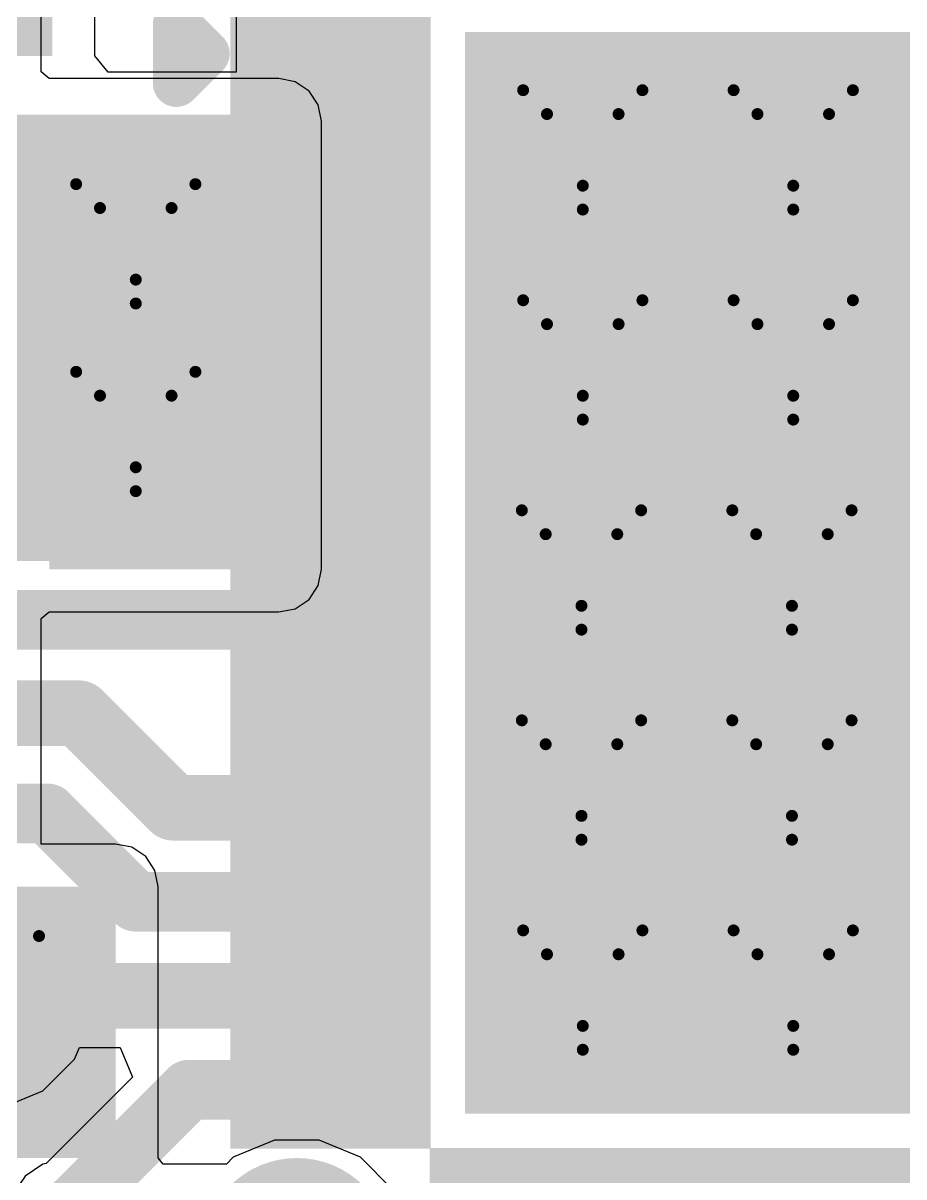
# Model space of a CAD drawing. Header units: millimetres. Extents: x -6 to 194, y -120 to 229.
# Drawn here: x 23.269 to 27.02, y 18.635 to 23.545 of the extents above; entities that cross this region are included whole.
import ezdxf

# ---------------------------------------------------------------- set-up
doc = ezdxf.new("R2010")
doc.units = ezdxf.units.MM
for name, color, linetype in [('BottomLayer', 5, 'Continuous'), ('BottomSolder', 6, 'Continuous'), ('DrillDrawing', 1, 'Continuous'), ('TopLayer', 1, 'Continuous'), ('TopOverlay', 2, 'Continuous'), ('TopPaste', 8, 'Continuous'), ('TopSolder', 216, 'Continuous'), ('ViaHoleLayer', 16, 'Continuous')]:
    doc.layers.add(name, color=color, linetype=linetype)

# ---------------------------------------------------------------- blocks, each defined once
blk = doc.blocks.new('48_QFN__6_6___12')
at = {"layer": 'TopLayer'}
for points in [[(-3.20000122, 2.35000292), (-2.54999998, 2.35000292), (-2.54999998, 2.05000352), (-3.20000122, 2.05000352)], [(2.19999687, -2.19999941), (-2.20000195, -2.19999941), (-2.200001949999999, 2.19999941), (2.19999687, 2.19999941)], [(-3.20000122, 1.95000372), (-2.54999998, 1.95000372), (-2.54999998, 1.65000432), (-3.20000122, 1.65000432)], [(-3.20000122, 1.55000198), (-2.54999998, 1.55000198), (-2.54999998, 1.25000258), (-3.20000122, 1.25000258)], [(-3.20000122, 1.15000278), (-2.54999998, 1.15000278), (-2.54999998, 0.85000338), (-3.20000122, 0.85000338)], [(-3.20000122, 0.75000358), (-2.54999998, 0.75000358), (-2.54999998, 0.4500041799999999), (-3.20000122, 0.4500041799999999)], [(-3.20000122, 0.35000184), (-2.54999998, 0.35000184), (-2.54999998, 0.05000244), (-3.20000122, 0.05000244)], [(-3.20000122, -0.04999736), (-2.54999998, -0.04999736), (-2.54999998, -0.34999676), (-3.20000122, -0.34999676)], [(-3.20000122, -0.44999656), (-2.54999998, -0.44999656), (-2.54999998, -0.7499959599999999), (-3.20000122, -0.7499959599999999)], [(-3.20000122, -0.8499957599999999), (-2.54999998, -0.8499957599999999), (-2.54999998, -1.14999516), (-3.20000122, -1.14999516)], [(-3.20000122, -1.2499975), (-2.54999998, -1.2499975), (-2.54999998, -1.5499969), (-3.20000122, -1.5499969)], [(-3.20000122, -1.6499967), (-2.54999998, -1.6499967), (-2.54999998, -1.9499961), (-3.20000122, -1.9499961)], [(-3.20000122, -2.04999844), (-2.54999998, -2.04999844), (-2.54999998, -2.34999784), (-3.20000122, -2.34999784)], [(-2.05000352, -2.5499949), (-2.05000352, -3.19999614), (-2.35000292, -3.19999614), (-2.35000292, -2.5499949)], [(-1.65000432, -2.5499949), (-1.65000432, -3.19999614), (-1.95000372, -3.19999614), (-1.95000372, -2.5499949)], [(-1.25000258, -2.5499949), (-1.25000258, -3.19999614), (-1.55000198, -3.19999614), (-1.55000198, -2.5499949)], [(-0.85000338, -2.5499949), (-0.85000338, -3.19999614), (-1.15000278, -3.19999614), (-1.15000278, -2.5499949)], [(-0.4500041799999999, -2.5499949), (-0.45000418, -3.19999614), (-0.75000358, -3.19999614), (-0.75000358, -2.5499949)]]:
    blk.add_hatch(color=1, dxfattribs=at).paths.add_polyline_path(points)
at = {"layer": 'TopPaste'}
for points in [[(-3.20000122, 2.35000292), (-2.54999998, 2.35000292), (-2.54999998, 2.05000352), (-3.20000122, 2.05000352)], [(2.19999687, -2.19999941), (-2.20000195, -2.19999941), (-2.200001949999999, 2.19999941), (2.19999687, 2.19999941)], [(-3.20000122, 1.95000372), (-2.54999998, 1.95000372), (-2.54999998, 1.65000432), (-3.20000122, 1.65000432)], [(-3.20000122, 1.55000198), (-2.54999998, 1.55000198), (-2.54999998, 1.25000258), (-3.20000122, 1.25000258)], [(-3.20000122, 1.15000278), (-2.54999998, 1.15000278), (-2.54999998, 0.85000338), (-3.20000122, 0.85000338)], [(-3.20000122, 0.75000358), (-2.54999998, 0.75000358), (-2.54999998, 0.4500041799999999), (-3.20000122, 0.4500041799999999)], [(-3.20000122, 0.35000184), (-2.54999998, 0.35000184), (-2.54999998, 0.05000244), (-3.20000122, 0.05000244)], [(-3.20000122, -0.04999736), (-2.54999998, -0.04999736), (-2.54999998, -0.34999676), (-3.20000122, -0.34999676)], [(-3.20000122, -0.44999656), (-2.54999998, -0.44999656), (-2.54999998, -0.7499959599999999), (-3.20000122, -0.7499959599999999)], [(-3.20000122, -0.8499957599999999), (-2.54999998, -0.8499957599999999), (-2.54999998, -1.14999516), (-3.20000122, -1.14999516)], [(-3.20000122, -1.2499975), (-2.54999998, -1.2499975), (-2.54999998, -1.5499969), (-3.20000122, -1.5499969)], [(-3.20000122, -1.6499967), (-2.54999998, -1.6499967), (-2.54999998, -1.9499961), (-3.20000122, -1.9499961)], [(-3.20000122, -2.04999844), (-2.54999998, -2.04999844), (-2.54999998, -2.34999784), (-3.20000122, -2.34999784)], [(-2.05000352, -2.5499949), (-2.05000352, -3.19999614), (-2.35000292, -3.19999614), (-2.35000292, -2.5499949)], [(-1.65000432, -2.5499949), (-1.65000432, -3.19999614), (-1.95000372, -3.19999614), (-1.95000372, -2.5499949)], [(-1.25000258, -2.5499949), (-1.25000258, -3.19999614), (-1.55000198, -3.19999614), (-1.55000198, -2.5499949)], [(-0.85000338, -2.5499949), (-0.85000338, -3.19999614), (-1.15000278, -3.19999614), (-1.15000278, -2.5499949)], [(-0.4500041799999999, -2.5499949), (-0.45000418, -3.19999614), (-0.75000358, -3.19999614), (-0.75000358, -2.5499949)]]:
    blk.add_hatch(color=8, dxfattribs=at).paths.add_polyline_path(points)
at = {"layer": 'TopSolder'}
for points in [[(-3.30160122, 2.45160292), (-2.44839998, 2.45160292), (-2.44839998, 1.94840352), (-3.30160122, 1.94840352)], [(2.30159687, -2.30159941), (-2.30160195, -2.30159941), (-2.30160195, 2.30159941), (2.30159687, 2.30159941)], [(-3.30160122, 2.05160372), (-2.44839998, 2.05160372), (-2.44839998, 1.54840432), (-3.30160122, 1.54840432)], [(-3.30160122, 1.65160198), (-2.44839998, 1.65160198), (-2.44839998, 1.14840258), (-3.30160122, 1.14840258)], [(-3.30160122, 1.25160278), (-2.44839998, 1.25160278), (-2.44839998, 0.74840338), (-3.30160122, 0.74840338)], [(-3.30160122, 0.8516035799999999), (-2.44839998, 0.8516035799999999), (-2.44839998, 0.34840418), (-3.30160122, 0.34840418)], [(-3.30160122, 0.45160184), (-2.44839998, 0.45160184), (-2.44839998, -0.05159756), (-3.30160122, -0.05159756)], [(-3.30160122, 0.05160264), (-2.44839998, 0.05160264), (-2.44839998, -0.45159676), (-3.30160122, -0.45159676)], [(-3.30160122, -0.34839656), (-2.44839998, -0.34839656), (-2.44839998, -0.8515959599999999), (-3.30160122, -0.8515959599999999)], [(-3.30160122, -0.74839576), (-2.44839998, -0.74839576), (-2.44839998, -1.25159516), (-3.30160122, -1.25159516)], [(-3.30160122, -1.1483975), (-2.44839998, -1.1483975), (-2.44839998, -1.6515969), (-3.30160122, -1.6515969)], [(-3.30160122, -1.5483967), (-2.44839998, -1.5483967), (-2.44839998, -2.0515961), (-3.30160122, -2.0515961)], [(-3.30160122, -1.94839844), (-2.44839998, -1.94839844), (-2.44839998, -2.45159784), (-3.30160122, -2.45159784)], [(-1.94840352, -2.4483949), (-1.94840352, -3.30159614), (-2.45160292, -3.30159614), (-2.45160292, -2.4483949)], [(-1.54840432, -2.4483949), (-1.54840432, -3.30159614), (-2.05160372, -3.30159614), (-2.05160372, -2.4483949)], [(-1.14840258, -2.4483949), (-1.14840258, -3.30159614), (-1.65160198, -3.30159614), (-1.65160198, -2.4483949)], [(-0.74840338, -2.4483949), (-0.74840338, -3.30159614), (-1.25160278, -3.30159614), (-1.25160278, -2.4483949)], [(-0.3484041799999999, -2.4483949), (-0.3484041800000001, -3.30159614), (-0.8516035799999999, -3.30159614), (-0.8516035799999999, -2.4483949)], [(0.05159756000000008, -2.4483949), (0.05159755999999992, -3.30159614), (-0.45160184, -3.30159614), (-0.4516018399999999, -2.4483949)]]:
    blk.add_hatch(color=216, dxfattribs=at).paths.add_polyline_path(points)
at = {"layer": 'TopOverlay'}
for points, const_width in [([(-3.5306, 2.0828), (-3.5306, 2.3368)], 0.1999996), ([(-3.5306, 2.3368), (-3.4036, 2.2098)], 0.1999996), ([(-3.5306, 2.0828), (-3.4036, 2.2098)], 0.1999996), ([(-3.04800254, -3.04799492), (-3.04800254, -2.61619492)], 0.127)]:
    blk.add_lwpolyline(points, dxfattribs=dict(at, const_width=const_width))
for points, const_width in [([(-3.5805999, 2.3368, 1), (-3.4806001, 2.3368, 1)], 0.0999998), ([(-3.5805999, 2.3368, 1), (-3.4806001, 2.3368, 1)], 0.0999998), ([(-3.4535999, 2.2098, 1), (-3.3536001, 2.2098, 1)], 0.0999998), ([(-3.4535999, 2.2098, 1), (-3.3536001, 2.2098, 1)], 0.0999998), ([(-3.5805999, 2.0828, 1), (-3.4806001, 2.0828, 1)], 0.0999998), ([(-3.5805999, 2.0828, 1), (-3.4806001, 2.0828, 1)], 0.0999998), ([(-3.07975254, -2.61619492, 1), (-3.01625254, -2.61619492, 1)], 0.0635)]:
    blk.add_lwpolyline(points, format="xyb", close=True, dxfattribs=dict(at, const_width=const_width))

msp = doc.modelspace()

# ---------------------------------------------------------------- hatches: boundary and pattern name
at = {"layer": 'BottomLayer'}
for points in [[(25.1968, 18.9738), (29.6164, 18.9738), (29.6164, 23.3426), (25.1968, 23.3426)], [(23.38074826, 21.2205697), (24.35859746, 21.2205697), (24.35859746, 23.1278049), (23.38074826, 23.1278049)], [(21.56460508, 18.71556328), (23.66302608, 18.71556328), (23.66302608, 19.87009488), (21.56460508, 19.87009488)]]:
    msp.add_hatch(color=5, dxfattribs=at).paths.add_polyline_path(points)
h = msp.add_hatch(color=5, dxfattribs=at)
edge = h.paths.add_edge_path()
edge.add_arc((25.65259792, 23.00579346), 0.2999994, 0, 360)
h = msp.add_hatch(color=5, dxfattribs=at)
edge = h.paths.add_edge_path()
edge.add_arc((26.5488293, 23.00580108), 0.2999994, 0, 360)
h = msp.add_hatch(color=5, dxfattribs=at)
edge = h.paths.add_edge_path()
edge.add_arc((23.749, 22.606), 0.2999994, 0, 360)
h = msp.add_hatch(color=5, dxfattribs=at)
edge = h.paths.add_edge_path()
edge.add_arc((25.65259792, 22.11179982), 0.2999994, 0, 360)
h = msp.add_hatch(color=5, dxfattribs=at)
edge = h.paths.add_edge_path()
edge.add_arc((26.5488293, 22.11180744), 0.2999994, 0, 360)
h = msp.add_hatch(color=5, dxfattribs=at)
edge = h.paths.add_edge_path()
edge.add_arc((23.749, 21.80725636), 0.2999994, 0, 360)
h = msp.add_hatch(color=5, dxfattribs=at)
edge = h.paths.add_edge_path()
edge.add_arc((25.64707088, 21.21780618), 0.2999994, 0, 360)
h = msp.add_hatch(color=5, dxfattribs=at)
edge = h.paths.add_edge_path()
edge.add_arc((26.54330226, 21.2178138), 0.2999994, 0, 360)
h = msp.add_hatch(color=5, dxfattribs=at)
edge = h.paths.add_edge_path()
edge.add_arc((25.64707088, 20.32381254), 0.2999994, 0, 360)
h = msp.add_hatch(color=5, dxfattribs=at)
edge = h.paths.add_edge_path()
edge.add_arc((26.54330226, 20.32382016), 0.2999994, 0, 360)
h = msp.add_hatch(color=5, dxfattribs=at)
edge = h.paths.add_edge_path()
edge.add_arc((23.08295358, 19.40580066), 0.2999994, 0, 360)
h = msp.add_hatch(color=5, dxfattribs=at)
edge = h.paths.add_edge_path()
edge.add_arc((25.65259792, 19.4298189), 0.2999994, 0, 360)
h = msp.add_hatch(color=5, dxfattribs=at)
edge = h.paths.add_edge_path()
edge.add_arc((26.5488293, 19.42982652), 0.2999994, 0, 360)
at = {"layer": 'BottomSolder'}
h = msp.add_hatch(color=6, dxfattribs=at)
edge = h.paths.add_edge_path()
edge.add_arc((25.65259792, 23.00579346), 0.4015993999999999, 0, 360)
h = msp.add_hatch(color=6, dxfattribs=at)
edge = h.paths.add_edge_path()
edge.add_arc((26.5488293, 23.00580108), 0.4015993999999999, 0, 360)
h = msp.add_hatch(color=6, dxfattribs=at)
edge = h.paths.add_edge_path()
edge.add_arc((23.749, 22.606), 0.4015993999999999, 0, 360)
h = msp.add_hatch(color=6, dxfattribs=at)
edge = h.paths.add_edge_path()
edge.add_arc((25.65259792, 22.11179982), 0.4015993999999999, 0, 360)
h = msp.add_hatch(color=6, dxfattribs=at)
edge = h.paths.add_edge_path()
edge.add_arc((26.5488293, 22.11180744), 0.4015993999999999, 0, 360)
h = msp.add_hatch(color=6, dxfattribs=at)
edge = h.paths.add_edge_path()
edge.add_arc((23.749, 21.80725636), 0.4015993999999999, 0, 360)
h = msp.add_hatch(color=6, dxfattribs=at)
edge = h.paths.add_edge_path()
edge.add_arc((25.64707088, 21.21780618), 0.4015993999999999, 0, 360)
h = msp.add_hatch(color=6, dxfattribs=at)
edge = h.paths.add_edge_path()
edge.add_arc((26.54330226, 21.2178138), 0.4015993999999999, 0, 360)
h = msp.add_hatch(color=6, dxfattribs=at)
edge = h.paths.add_edge_path()
edge.add_arc((25.64707088, 20.32381254), 0.4015993999999999, 0, 360)
h = msp.add_hatch(color=6, dxfattribs=at)
edge = h.paths.add_edge_path()
edge.add_arc((26.54330226, 20.32382016), 0.4015993999999999, 0, 360)
h = msp.add_hatch(color=6, dxfattribs=at)
edge = h.paths.add_edge_path()
edge.add_arc((23.08295358, 19.40580066), 0.4015993999999999, 0, 360)
h = msp.add_hatch(color=6, dxfattribs=at)
edge = h.paths.add_edge_path()
edge.add_arc((25.65259792, 19.4298189), 0.4015993999999999, 0, 360)
h = msp.add_hatch(color=6, dxfattribs=at)
edge = h.paths.add_edge_path()
edge.add_arc((26.5488293, 19.42982652), 0.4015993999999999, 0, 360)
h = msp.add_hatch(color=6, dxfattribs=at)
edge = h.paths.add_edge_path()
edge.add_arc((24.4348, 18.3134), 0.4015993999999999, 0, 360)
at = {"layer": 'TopLayer'}
for points in [[(22.04772578, 23.40580028), (23.39339746, 23.40580028), (23.39339746, 36.88958839999999), (22.04772578, 36.88958839999999)], [(11.36139968, 21.2557995), (24.90259688, 21.2557995), (24.90259688, 23.15580078), (11.36139968, 23.15580078)]]:
    msp.add_hatch(color=1, dxfattribs=at).paths.add_polyline_path(points)
h = msp.add_hatch(color=1, dxfattribs=at)
edge = h.paths.add_edge_path()
edge.add_arc((25.65259792, 23.00579346), 0.2999994, 0, 360)
h = msp.add_hatch(color=1, dxfattribs=at)
edge = h.paths.add_edge_path()
edge.add_arc((26.5488293, 23.00580108), 0.2999994, 0, 360)
h = msp.add_hatch(color=1, dxfattribs=at)
edge = h.paths.add_edge_path()
edge.add_arc((23.749, 22.606), 0.2999994, 0, 360)
h = msp.add_hatch(color=1, dxfattribs=at)
edge = h.paths.add_edge_path()
edge.add_arc((25.65259792, 22.11179982), 0.2999994, 0, 360)
h = msp.add_hatch(color=1, dxfattribs=at)
edge = h.paths.add_edge_path()
edge.add_arc((26.5488293, 22.11180744), 0.2999994, 0, 360)
h = msp.add_hatch(color=1, dxfattribs=at)
edge = h.paths.add_edge_path()
edge.add_arc((23.749, 21.80725636), 0.2999994, 0, 360)
h = msp.add_hatch(color=1, dxfattribs=at)
edge = h.paths.add_edge_path()
edge.add_arc((25.64707088, 21.21780618), 0.2999994, 0, 360)
h = msp.add_hatch(color=1, dxfattribs=at)
edge = h.paths.add_edge_path()
edge.add_arc((26.54330226, 21.2178138), 0.2999994, 0, 360)
h = msp.add_hatch(color=1, dxfattribs=at)
edge = h.paths.add_edge_path()
edge.add_arc((25.64707088, 20.32381254), 0.2999994, 0, 360)
h = msp.add_hatch(color=1, dxfattribs=at)
edge = h.paths.add_edge_path()
edge.add_arc((26.54330226, 20.32382016), 0.2999994, 0, 360)
h = msp.add_hatch(color=1, dxfattribs=at)
edge = h.paths.add_edge_path()
edge.add_arc((23.08295358, 19.40580066), 0.2999994, 0, 360)
h = msp.add_hatch(color=1, dxfattribs=at)
edge = h.paths.add_edge_path()
edge.add_arc((25.65259792, 19.4298189), 0.2999994, 0, 360)
h = msp.add_hatch(color=1, dxfattribs=at)
edge = h.paths.add_edge_path()
edge.add_arc((26.5488293, 19.42982652), 0.2999994, 0, 360)
at = {"layer": 'TopSolder'}
h = msp.add_hatch(color=216, dxfattribs=at)
edge = h.paths.add_edge_path()
edge.add_arc((25.65259792, 23.00579346), 0.4015993999999999, 0, 360)
h = msp.add_hatch(color=216, dxfattribs=at)
edge = h.paths.add_edge_path()
edge.add_arc((26.5488293, 23.00580108), 0.4015993999999999, 0, 360)
h = msp.add_hatch(color=216, dxfattribs=at)
edge = h.paths.add_edge_path()
edge.add_arc((23.749, 22.606), 0.4015993999999999, 0, 360)
h = msp.add_hatch(color=216, dxfattribs=at)
edge = h.paths.add_edge_path()
edge.add_arc((25.65259792, 22.11179982), 0.4015993999999999, 0, 360)
h = msp.add_hatch(color=216, dxfattribs=at)
edge = h.paths.add_edge_path()
edge.add_arc((26.5488293, 22.11180744), 0.4015993999999999, 0, 360)
h = msp.add_hatch(color=216, dxfattribs=at)
edge = h.paths.add_edge_path()
edge.add_arc((23.749, 21.80725636), 0.4015993999999999, 0, 360)
h = msp.add_hatch(color=216, dxfattribs=at)
edge = h.paths.add_edge_path()
edge.add_arc((25.64707088, 21.21780618), 0.4015993999999999, 0, 360)
h = msp.add_hatch(color=216, dxfattribs=at)
edge = h.paths.add_edge_path()
edge.add_arc((26.54330226, 21.2178138), 0.4015993999999999, 0, 360)
h = msp.add_hatch(color=216, dxfattribs=at)
edge = h.paths.add_edge_path()
edge.add_arc((25.64707088, 20.32381254), 0.4015993999999999, 0, 360)
h = msp.add_hatch(color=216, dxfattribs=at)
edge = h.paths.add_edge_path()
edge.add_arc((26.54330226, 20.32382016), 0.4015993999999999, 0, 360)
h = msp.add_hatch(color=216, dxfattribs=at)
edge = h.paths.add_edge_path()
edge.add_arc((23.08295358, 19.40580066), 0.4015993999999999, 0, 360)
h = msp.add_hatch(color=216, dxfattribs=at)
edge = h.paths.add_edge_path()
edge.add_arc((25.65259792, 19.4298189), 0.4015993999999999, 0, 360)
h = msp.add_hatch(color=216, dxfattribs=at)
edge = h.paths.add_edge_path()
edge.add_arc((26.5488293, 19.42982652), 0.4015993999999999, 0, 360)
h = msp.add_hatch(color=216, dxfattribs=at)
edge = h.paths.add_edge_path()
edge.add_arc((24.4348, 18.3134), 0.4015993999999999, 0, 360)
at = {"layer": 'ViaHoleLayer'}
h = msp.add_hatch(color=16, dxfattribs=at)
edge = h.paths.add_edge_path()
edge.add_arc((25.65259792, 23.00579346), 0.1499997, 0, 360)
h = msp.add_hatch(color=16, dxfattribs=at)
edge = h.paths.add_edge_path()
edge.add_arc((26.5488293, 23.00580108), 0.1499997, 0, 360)
h = msp.add_hatch(color=16, dxfattribs=at)
edge = h.paths.add_edge_path()
edge.add_arc((23.749, 22.606), 0.1499997, 0, 360)
h = msp.add_hatch(color=16, dxfattribs=at)
edge = h.paths.add_edge_path()
edge.add_arc((25.65259792, 22.11179982), 0.1499997, 0, 360)
h = msp.add_hatch(color=16, dxfattribs=at)
edge = h.paths.add_edge_path()
edge.add_arc((26.5488293, 22.11180744), 0.1499997, 0, 360)
h = msp.add_hatch(color=16, dxfattribs=at)
edge = h.paths.add_edge_path()
edge.add_arc((23.749, 21.80725636), 0.1499997, 0, 360)
h = msp.add_hatch(color=16, dxfattribs=at)
edge = h.paths.add_edge_path()
edge.add_arc((25.64707088, 21.21780618), 0.1499997, 0, 360)
h = msp.add_hatch(color=16, dxfattribs=at)
edge = h.paths.add_edge_path()
edge.add_arc((26.54330226, 21.2178138), 0.1499997, 0, 360)
h = msp.add_hatch(color=16, dxfattribs=at)
edge = h.paths.add_edge_path()
edge.add_arc((25.64707088, 20.32381254), 0.1499997, 0, 360)
h = msp.add_hatch(color=16, dxfattribs=at)
edge = h.paths.add_edge_path()
edge.add_arc((26.54330226, 20.32382016), 0.1499997, 0, 360)
h = msp.add_hatch(color=16, dxfattribs=at)
edge = h.paths.add_edge_path()
edge.add_arc((25.65259792, 19.4298189), 0.1499997, 0, 360)
h = msp.add_hatch(color=16, dxfattribs=at)
edge = h.paths.add_edge_path()
edge.add_arc((26.5488293, 19.42982652), 0.1499997, 0, 360)

# ---------------------------------------------------------------- linework, layer by layer
at = {"layer": 'BottomLayer'}
for p, q in [((23.34608742, 23.3375327), (23.34608742, 25.13649786)), ((23.3807508, 23.30908724), (23.34608742, 23.3375327)), ((24.3586, 23.30908724), (23.3807508, 23.30908724)), ((24.42797248, 23.29528742), (24.3586, 23.30908724)), ((24.48678618, 23.25599108), (24.42797248, 23.29528742)), ((24.52608252, 23.19717738), (24.48678618, 23.25599108)), ((24.53988234, 23.1278049), (24.52608252, 23.19717738)), ((24.53988234, 21.2205697), (24.53988234, 23.1278049)), ((24.52608252, 21.15119722), (24.53988234, 21.2205697)), ((24.48678618, 21.09238352), (24.52608252, 21.15119722)), ((24.42797248, 21.05308718), (24.48678618, 21.09238352)), ((23.34608742, 21.0108419), (23.3807508, 21.03928736)), ((23.3807508, 21.03928736), (24.3586, 21.03928736)), ((24.3586, 21.03928736), (24.42797248, 21.05308718)), ((23.34608742, 20.05137722), (23.34608742, 21.0108419)), ((23.66302862, 20.05137722), (23.34608742, 20.05137722)), ((23.7324011, 20.0375774), (23.66302862, 20.05137722)), ((23.7912148, 19.99828106), (23.7324011, 20.0375774)), ((23.83051114, 19.93946736), (23.7912148, 19.99828106)), ((23.84431096, 19.87009488), (23.83051114, 19.93946736)), ((23.84431096, 18.71556582), (23.84431096, 19.87009488)), ((24.33976082, 18.7911994), (24.16414776, 18.71845888)), ((24.52983918, 18.7911994), (24.33976082, 18.7911994)), ((24.70545224, 18.71845888), (24.52983918, 18.7911994)), ((23.86577142, 18.68941398), (23.84431096, 18.71556582)), ((24.16414776, 18.71845888), (24.13510286, 18.68941398)), ((24.83985888, 18.58405224), (24.70545224, 18.71845888)), ((24.13510286, 18.68941398), (23.86577142, 18.68941398))]:
    msp.add_line(p, q, dxfattribs=at)
at = {"layer": 'BottomLayer', "const_width": 0.508}
for points in [[(25.65259792, 22.11179982), (25.65259792, 23.00579346)], [(26.5488293, 22.11180744), (26.5488293, 23.00580108)], [(25.6498344, 22.1090363), (25.65259792, 22.11179982)], [(25.65259792, 22.11179982), (25.652603, 22.1118049)], [(26.54606578, 22.10904392), (26.5488293, 22.11180744)], [(26.54606578, 21.22057732), (26.54606578, 22.10904392)], [(25.64707088, 21.21780618), (25.6498344, 21.2205697)], [(25.64707088, 20.32381254), (25.64707088, 21.21780618)], [(26.54330226, 21.2178138), (26.54606578, 21.22057732)], [(26.54330226, 20.32382016), (26.54330226, 21.2178138)], [(25.64707088, 20.32381254), (25.6498344, 20.32104902)], [(26.54330226, 20.32382016), (26.54606578, 20.32105664)], [(25.6498344, 19.43258242), (25.6498344, 20.32104902)], [(26.54606578, 19.43259004), (26.54606578, 20.32105664)], [(25.6498344, 19.43258242), (25.65259792, 19.4298189)], [(26.54606578, 19.43259004), (26.5488293, 19.42982652)]]:
    msp.add_lwpolyline(points, dxfattribs=at)
at = {"layer": 'BottomLayer', "const_width": 0.254}
for points in [[(25.52559792, 23.00579346, 1), (25.77959792, 23.00579346, 1)], [(26.4218293, 23.00580108, 1), (26.6758293, 23.00580108, 1)], [(25.5228344, 22.1090363, 1), (25.7768344, 22.1090363, 1)], [(25.52559792, 22.11179982, 1), (25.77959792, 22.11179982, 1)], [(25.52559792, 22.11179982, 1), (25.77959792, 22.11179982, 1)], [(25.52559792, 22.11179982, 1), (25.77959792, 22.11179982, 1)], [(25.525603, 22.1118049, 1), (25.779603, 22.1118049, 1)], [(26.41906578, 22.10904392, 1), (26.67306577999999, 22.10904392, 1)], [(26.41906578, 22.10904392, 1), (26.67306577999999, 22.10904392, 1)], [(26.4218293, 22.11180744, 1), (26.6758293, 22.11180744, 1)], [(26.4218293, 22.11180744, 1), (26.6758293, 22.11180744, 1)], [(25.52007088, 21.21780618, 1), (25.77407088, 21.21780618, 1)], [(25.52007088, 21.21780618, 1), (25.77407088, 21.21780618, 1)], [(25.5228344, 21.2205697, 1), (25.7768344, 21.2205697, 1)], [(26.41630226, 21.2178138, 1), (26.67030226, 21.2178138, 1)], [(26.41630226, 21.2178138, 1), (26.67030226, 21.2178138, 1)], [(26.41906578, 21.22057732, 1), (26.67306577999999, 21.22057732, 1)], [(26.41906578, 21.22057732, 1), (26.67306577999999, 21.22057732, 1)], [(25.52007088, 20.32381254, 1), (25.77407088, 20.32381254, 1)], [(25.52007088, 20.32381254, 1), (25.77407088, 20.32381254, 1)], [(26.41630226, 20.32382016, 1), (26.67030226, 20.32382016, 1)], [(26.41630226, 20.32382016, 1), (26.67030226, 20.32382016, 1)], [(25.5228344, 20.32104902, 1), (25.7768344, 20.32104902, 1)], [(25.5228344, 20.32104902, 1), (25.7768344, 20.32104902, 1)], [(26.41906578, 20.32105664, 1), (26.67306577999999, 20.32105664, 1)], [(26.41906578, 20.32105664, 1), (26.67306577999999, 20.32105664, 1)], [(25.5228344, 19.43258242, 1), (25.7768344, 19.43258242, 1)], [(25.5228344, 19.43258242, 1), (25.7768344, 19.43258242, 1)], [(25.52559792, 19.4298189, 1), (25.77959792, 19.4298189, 1)], [(26.41906578, 19.43259004, 1), (26.67306577999999, 19.43259004, 1)], [(26.41906578, 19.43259004, 1), (26.67306577999999, 19.43259004, 1)], [(26.4218293, 19.42982652, 1), (26.6758293, 19.42982652, 1)]]:
    msp.add_lwpolyline(points, format="xyb", close=True, dxfattribs=at)
at = {"layer": 'DrillDrawing', "const_width": 0.0508}
for points in [[(25.39859792, 23.25979346), (25.90659792, 23.25979346)], [(25.39859792, 23.25979346), (25.65259792, 22.75179346)], [(25.65259792, 22.75179346), (25.90659792, 23.25979346)], [(26.2948293, 23.25980108), (26.8028293, 23.25980108)], [(26.2948293, 23.25980108), (26.5488293, 22.75180108)], [(26.5488293, 22.75180108), (26.8028293, 23.25980108)], [(25.50019792, 23.15819346), (25.80499792, 23.15819346)], [(25.50019792, 23.15819346), (25.65259792, 22.85339346)], [(25.65259792, 22.85339346), (25.80499792, 23.15819346)], [(26.3964293, 23.15820108), (26.7012293, 23.15820108)], [(26.3964293, 23.15820108), (26.5488293, 22.85340108)], [(26.5488293, 22.85340108), (26.7012293, 23.15820108)], [(23.495, 22.86), (24.003, 22.86)], [(23.495, 22.86), (23.749, 22.352)], [(23.749, 22.352), (24.003, 22.86)], [(23.5966, 22.7584), (23.9014, 22.7584)], [(23.5966, 22.7584), (23.749, 22.4536)], [(23.749, 22.4536), (23.9014, 22.7584)], [(25.39859792, 22.36579982), (25.90659792, 22.36579982)], [(25.39859792, 22.36579982), (25.65259792, 21.85779982)], [(25.65259792, 21.85779982), (25.90659792, 22.36579982)], [(26.2948293, 22.36580744), (26.8028293, 22.36580744)], [(26.2948293, 22.36580744), (26.5488293, 21.85780744)], [(26.5488293, 21.85780744), (26.8028293, 22.36580744)], [(25.50019792, 22.26419982), (25.80499792, 22.26419982)], [(25.50019792, 22.26419982), (25.65259792, 21.95939982)], [(25.65259792, 21.95939982), (25.80499792, 22.26419982)], [(26.3964293, 22.26420744), (26.7012293, 22.26420744)], [(26.3964293, 22.26420744), (26.5488293, 21.95940744)], [(26.5488293, 21.95940744), (26.7012293, 22.26420744)], [(23.495, 22.06125636), (24.003, 22.06125636)], [(23.495, 22.06125636), (23.749, 21.55325636)], [(23.749, 21.55325636), (24.003, 22.06125636)], [(23.5966, 21.95965636), (23.9014, 21.95965636)], [(23.5966, 21.95965636), (23.749, 21.65485636)], [(23.749, 21.65485636), (23.9014, 21.95965636)], [(25.39307088, 21.47180618), (25.90107088, 21.47180618)], [(25.39307088, 21.47180618), (25.64707088, 20.96380618)], [(25.64707088, 20.96380618), (25.90107088, 21.47180618)], [(26.28930226, 21.4718138), (26.79730226, 21.4718138)], [(26.28930226, 21.4718138), (26.54330226, 20.9638138)], [(26.54330226, 20.9638138), (26.79730226, 21.4718138)], [(25.49467088, 21.37020618), (25.79947088, 21.37020618)], [(25.49467088, 21.37020618), (25.64707088, 21.06540618)], [(25.64707088, 21.06540618), (25.79947088, 21.37020618)], [(26.39090226, 21.3702138), (26.69570226, 21.3702138)], [(26.39090226, 21.3702138), (26.54330226, 21.0654138)], [(26.54330226, 21.0654138), (26.69570226, 21.3702138)], [(25.39307088, 20.57781254), (25.90107088, 20.57781254)], [(25.39307088, 20.57781254), (25.64707088, 20.06981254)], [(25.64707088, 20.06981254), (25.90107088, 20.57781254)], [(26.28930226, 20.57782016), (26.79730226, 20.57782016)], [(26.28930226, 20.57782016), (26.54330226, 20.06982016)], [(26.54330226, 20.06982016), (26.79730226, 20.57782016)], [(25.49467088, 20.47621254), (25.79947088, 20.47621254)], [(25.49467088, 20.47621254), (25.64707088, 20.17141254)], [(25.64707088, 20.17141254), (25.79947088, 20.47621254)], [(26.39090226, 20.47622016), (26.69570226, 20.47622016)], [(26.39090226, 20.47622016), (26.54330226, 20.17142016)], [(26.54330226, 20.17142016), (26.69570226, 20.47622016)], [(25.39859792, 19.6838189), (25.90659792, 19.6838189)], [(25.39859792, 19.6838189), (25.65259792, 19.1758189)], [(25.65259792, 19.1758189), (25.90659792, 19.6838189)], [(26.2948293, 19.68382652), (26.8028293, 19.68382652)], [(26.2948293, 19.68382652), (26.5488293, 19.17582652)], [(26.5488293, 19.17582652), (26.8028293, 19.68382652)], [(22.82895358, 19.65980066), (23.33695358, 19.65980066)], [(23.08295358, 19.15180066), (23.33695358, 19.65980066)], [(25.50019792, 19.5822189), (25.80499792, 19.5822189)], [(25.50019792, 19.5822189), (25.65259792, 19.2774189)], [(25.65259792, 19.2774189), (25.80499792, 19.5822189)], [(26.3964293, 19.58222652), (26.7012293, 19.58222652)], [(26.3964293, 19.58222652), (26.5488293, 19.27742652)], [(26.5488293, 19.27742652), (26.7012293, 19.58222652)]]:
    msp.add_lwpolyline(points, dxfattribs=at)
at = {"layer": 'DrillDrawing', "const_width": 0.0254}
for points in [[(25.38589792, 23.25979346, 1), (25.41129792, 23.25979346, 1)], [(25.38589792, 23.25979346, 1), (25.41129792, 23.25979346, 1)], [(25.89389792, 23.25979346, 1), (25.91929792, 23.25979346, 1)], [(25.89389792, 23.25979346, 1), (25.91929792, 23.25979346, 1)], [(26.2821293, 23.25980108, 1), (26.3075293, 23.25980108, 1)], [(26.2821293, 23.25980108, 1), (26.3075293, 23.25980108, 1)], [(26.7901293, 23.25980108, 1), (26.8155293, 23.25980108, 1)], [(26.7901293, 23.25980108, 1), (26.8155293, 23.25980108, 1)], [(25.48749792, 23.15819346, 1), (25.51289792, 23.15819346, 1)], [(25.48749792, 23.15819346, 1), (25.51289792, 23.15819346, 1)], [(25.79229792, 23.15819346, 1), (25.81769792, 23.15819346, 1)], [(25.79229792, 23.15819346, 1), (25.81769792, 23.15819346, 1)], [(26.3837293, 23.15820108, 1), (26.4091293, 23.15820108, 1)], [(26.3837293, 23.15820108, 1), (26.4091293, 23.15820108, 1)], [(26.6885293, 23.15820108, 1), (26.7139293, 23.15820108, 1)], [(26.6885293, 23.15820108, 1), (26.7139293, 23.15820108, 1)], [(23.4823, 22.86, 1), (23.5077, 22.86, 1)], [(23.4823, 22.86, 1), (23.5077, 22.86, 1)], [(23.9903, 22.86, 1), (24.0157, 22.86, 1)], [(23.9903, 22.86, 1), (24.0157, 22.86, 1)], [(25.63989792, 22.85339346, 1), (25.66529792, 22.85339346, 1)], [(25.63989792, 22.85339346, 1), (25.66529792, 22.85339346, 1)], [(26.5361293, 22.85340108, 1), (26.5615293, 22.85340108, 1)], [(26.5361293, 22.85340108, 1), (26.5615293, 22.85340108, 1)], [(23.5839, 22.7584, 1), (23.6093, 22.7584, 1)], [(23.5839, 22.7584, 1), (23.6093, 22.7584, 1)], [(23.8887, 22.7584, 1), (23.9141, 22.7584, 1)], [(23.8887, 22.7584, 1), (23.9141, 22.7584, 1)], [(25.63989792, 22.75179346, 1), (25.66529792, 22.75179346, 1)], [(25.63989792, 22.75179346, 1), (25.66529792, 22.75179346, 1)], [(26.5361293, 22.75180108, 1), (26.5615293, 22.75180108, 1)], [(26.5361293, 22.75180108, 1), (26.5615293, 22.75180108, 1)], [(23.7363, 22.4536, 1), (23.7617, 22.4536, 1)], [(23.7363, 22.4536, 1), (23.7617, 22.4536, 1)], [(23.7363, 22.352, 1), (23.7617, 22.352, 1)], [(23.7363, 22.352, 1), (23.7617, 22.352, 1)], [(25.38589792, 22.36579982, 1), (25.41129792, 22.36579982, 1)], [(25.38589792, 22.36579982, 1), (25.41129792, 22.36579982, 1)], [(25.89389792, 22.36579982, 1), (25.91929792, 22.36579982, 1)], [(25.89389792, 22.36579982, 1), (25.91929792, 22.36579982, 1)], [(26.2821293, 22.36580744, 1), (26.3075293, 22.36580744, 1)], [(26.2821293, 22.36580744, 1), (26.3075293, 22.36580744, 1)], [(26.7901293, 22.36580744, 1), (26.8155293, 22.36580744, 1)], [(26.7901293, 22.36580744, 1), (26.8155293, 22.36580744, 1)], [(25.48749792, 22.26419982, 1), (25.51289792, 22.26419982, 1)], [(25.48749792, 22.26419982, 1), (25.51289792, 22.26419982, 1)], [(25.79229792, 22.26419982, 1), (25.81769792, 22.26419982, 1)], [(25.79229792, 22.26419982, 1), (25.81769792, 22.26419982, 1)], [(26.3837293, 22.26420744, 1), (26.4091293, 22.26420744, 1)], [(26.3837293, 22.26420744, 1), (26.4091293, 22.26420744, 1)], [(26.6885293, 22.26420744, 1), (26.7139293, 22.26420744, 1)], [(26.6885293, 22.26420744, 1), (26.7139293, 22.26420744, 1)], [(23.4823, 22.06125636, 1), (23.5077, 22.06125636, 1)], [(23.4823, 22.06125636, 1), (23.5077, 22.06125636, 1)], [(23.9903, 22.06125636, 1), (24.0157, 22.06125636, 1)], [(23.9903, 22.06125636, 1), (24.0157, 22.06125636, 1)], [(23.5839, 21.95965636, 1), (23.6093, 21.95965636, 1)], [(23.5839, 21.95965636, 1), (23.6093, 21.95965636, 1)], [(23.8887, 21.95965636, 1), (23.9141, 21.95965636, 1)], [(23.8887, 21.95965636, 1), (23.9141, 21.95965636, 1)], [(25.63989792, 21.95939982, 1), (25.66529792, 21.95939982, 1)], [(25.63989792, 21.95939982, 1), (25.66529792, 21.95939982, 1)], [(26.5361293, 21.95940744, 1), (26.5615293, 21.95940744, 1)], [(26.5361293, 21.95940744, 1), (26.5615293, 21.95940744, 1)], [(25.63989792, 21.85779982, 1), (25.66529792, 21.85779982, 1)], [(25.63989792, 21.85779982, 1), (25.66529792, 21.85779982, 1)], [(26.5361293, 21.85780744, 1), (26.5615293, 21.85780744, 1)], [(26.5361293, 21.85780744, 1), (26.5615293, 21.85780744, 1)], [(23.7363, 21.65485636, 1), (23.7617, 21.65485636, 1)], [(23.7363, 21.65485636, 1), (23.7617, 21.65485636, 1)], [(23.7363, 21.55325636, 1), (23.7617, 21.55325636, 1)], [(23.7363, 21.55325636, 1), (23.7617, 21.55325636, 1)], [(25.38037088, 21.47180618, 1), (25.40577088, 21.47180618, 1)], [(25.38037088, 21.47180618, 1), (25.40577088, 21.47180618, 1)], [(25.88837088, 21.47180618, 1), (25.91377087999999, 21.47180618, 1)], [(25.88837088, 21.47180618, 1), (25.91377087999999, 21.47180618, 1)], [(26.27660226, 21.4718138, 1), (26.30200226, 21.4718138, 1)], [(26.27660226, 21.4718138, 1), (26.30200226, 21.4718138, 1)], [(26.78460226, 21.4718138, 1), (26.81000226, 21.4718138, 1)], [(26.78460226, 21.4718138, 1), (26.81000226, 21.4718138, 1)], [(25.48197088, 21.37020618, 1), (25.50737088, 21.37020618, 1)], [(25.48197088, 21.37020618, 1), (25.50737088, 21.37020618, 1)], [(25.78677088, 21.37020618, 1), (25.81217088, 21.37020618, 1)], [(25.78677088, 21.37020618, 1), (25.81217088, 21.37020618, 1)], [(26.37820226, 21.3702138, 1), (26.40360226, 21.3702138, 1)], [(26.37820226, 21.3702138, 1), (26.40360226, 21.3702138, 1)], [(26.68300226, 21.3702138, 1), (26.70840226, 21.3702138, 1)], [(26.68300226, 21.3702138, 1), (26.70840226, 21.3702138, 1)], [(25.63437088, 21.06540618, 1), (25.65977088, 21.06540618, 1)], [(25.63437088, 21.06540618, 1), (25.65977088, 21.06540618, 1)], [(26.53060226, 21.0654138, 1), (26.55600226, 21.0654138, 1)], [(26.53060226, 21.0654138, 1), (26.55600226, 21.0654138, 1)], [(25.63437088, 20.96380618, 1), (25.65977088, 20.96380618, 1)], [(25.63437088, 20.96380618, 1), (25.65977088, 20.96380618, 1)], [(26.53060226, 20.9638138, 1), (26.55600226, 20.9638138, 1)], [(26.53060226, 20.9638138, 1), (26.55600226, 20.9638138, 1)], [(25.38037088, 20.57781254, 1), (25.40577088, 20.57781254, 1)], [(25.38037088, 20.57781254, 1), (25.40577088, 20.57781254, 1)], [(25.88837088, 20.57781254, 1), (25.91377087999999, 20.57781254, 1)], [(25.88837088, 20.57781254, 1), (25.91377087999999, 20.57781254, 1)], [(26.27660226, 20.57782016, 1), (26.30200226, 20.57782016, 1)], [(26.27660226, 20.57782016, 1), (26.30200226, 20.57782016, 1)], [(26.78460226, 20.57782016, 1), (26.81000226, 20.57782016, 1)], [(26.78460226, 20.57782016, 1), (26.81000226, 20.57782016, 1)], [(25.48197088, 20.47621254, 1), (25.50737088, 20.47621254, 1)], [(25.48197088, 20.47621254, 1), (25.50737088, 20.47621254, 1)], [(25.78677088, 20.47621254, 1), (25.81217088, 20.47621254, 1)], [(25.78677088, 20.47621254, 1), (25.81217088, 20.47621254, 1)], [(26.37820226, 20.47622016, 1), (26.40360226, 20.47622016, 1)], [(26.37820226, 20.47622016, 1), (26.40360226, 20.47622016, 1)], [(26.68300226, 20.47622016, 1), (26.70840226, 20.47622016, 1)], [(26.68300226, 20.47622016, 1), (26.70840226, 20.47622016, 1)], [(25.63437088, 20.17141254, 1), (25.65977088, 20.17141254, 1)], [(25.63437088, 20.17141254, 1), (25.65977088, 20.17141254, 1)], [(26.53060226, 20.17142016, 1), (26.55600226, 20.17142016, 1)], [(26.53060226, 20.17142016, 1), (26.55600226, 20.17142016, 1)], [(25.63437088, 20.06981254, 1), (25.65977088, 20.06981254, 1)], [(25.63437088, 20.06981254, 1), (25.65977088, 20.06981254, 1)], [(26.53060226, 20.06982016, 1), (26.55600226, 20.06982016, 1)], [(26.53060226, 20.06982016, 1), (26.55600226, 20.06982016, 1)], [(25.38589792, 19.6838189, 1), (25.41129792, 19.6838189, 1)], [(25.38589792, 19.6838189, 1), (25.41129792, 19.6838189, 1)], [(25.89389792, 19.6838189, 1), (25.91929792, 19.6838189, 1)], [(25.89389792, 19.6838189, 1), (25.91929792, 19.6838189, 1)], [(26.2821293, 19.68382652, 1), (26.3075293, 19.68382652, 1)], [(26.2821293, 19.68382652, 1), (26.3075293, 19.68382652, 1)], [(26.7901293, 19.68382652, 1), (26.8155293, 19.68382652, 1)], [(26.7901293, 19.68382652, 1), (26.8155293, 19.68382652, 1)], [(23.32425358, 19.65980066, 1), (23.34965358, 19.65980066, 1)], [(23.32425358, 19.65980066, 1), (23.34965358, 19.65980066, 1)], [(25.48749792, 19.5822189, 1), (25.51289792, 19.5822189, 1)], [(25.48749792, 19.5822189, 1), (25.51289792, 19.5822189, 1)], [(25.79229792, 19.5822189, 1), (25.81769792, 19.5822189, 1)], [(25.79229792, 19.5822189, 1), (25.81769792, 19.5822189, 1)], [(26.3837293, 19.58222652, 1), (26.4091293, 19.58222652, 1)], [(26.3837293, 19.58222652, 1), (26.4091293, 19.58222652, 1)], [(26.6885293, 19.58222652, 1), (26.7139293, 19.58222652, 1)], [(26.6885293, 19.58222652, 1), (26.7139293, 19.58222652, 1)], [(25.63989792, 19.2774189, 1), (25.66529792, 19.2774189, 1)], [(25.63989792, 19.2774189, 1), (25.66529792, 19.2774189, 1)], [(26.5361293, 19.27742652, 1), (26.5615293, 19.27742652, 1)], [(26.5361293, 19.27742652, 1), (26.5615293, 19.27742652, 1)], [(25.63989792, 19.1758189, 1), (25.66529792, 19.1758189, 1)], [(25.63989792, 19.1758189, 1), (25.66529792, 19.1758189, 1)], [(26.5361293, 19.17582652, 1), (26.5615293, 19.17582652, 1)], [(26.5361293, 19.17582652, 1), (26.5615293, 19.17582652, 1)]]:
    msp.add_lwpolyline(points, format="xyb", close=True, dxfattribs=at)
at = {"layer": 'TopLayer'}
for p, q in [((23.57468234, 23.40580282), (23.57468234, 30.48151892)), ((24.17639818, 23.63199998), (24.17639818, 23.33708312)), ((23.63107796, 23.33708312), (23.57468234, 23.40580282)), ((24.17639818, 23.33708312), (23.63107796, 23.33708312)), ((23.48801246, 19.13514842), (23.50893952, 19.18567156)), ((23.50893952, 19.18567156), (23.68211418, 19.18567156)), ((23.68211418, 19.18567156), (23.73471758, 19.05867156)), ((23.35360582, 19.00074178), (23.48801246, 19.13514842)), ((23.73471758, 19.05867156), (23.36778664, 18.69174062)), ((23.17799276, 18.92800126), (23.35360582, 19.00074178)), ((23.35339246, 18.68887804), (23.27777666, 18.63835236)), ((23.36778664, 18.69174062), (23.35339246, 18.68887804)), ((23.27777666, 18.63835236), (23.22725098, 18.56273656))]:
    msp.add_line(p, q, dxfattribs=at)
for points, const_width in [([(24.61150272, 23.4397042), (24.61150272, 23.74156796)], 0.2032), ([(24.5775988, 23.40580028), (24.61150272, 23.4397042)], 0.2032), ([(18.4023, 21.0058), (24.5775988, 21.0058)], 0.254), ([(19.02801122, 20.60826968), (23.50683132, 20.60826968)], 0.2794), ([(23.50683132, 20.60826968), (23.9092994, 20.2058016)], 0.2794), ([(23.9092994, 20.2058016), (24.5775988, 20.2058016)], 0.2794), ([(19.4568953, 20.18183924), (23.37296062, 20.18183924)], 0.254), ([(23.37296062, 20.18183924), (23.749, 19.80579986)], 0.254), ([(23.749, 19.80579986), (24.5775988, 19.80579986)], 0.254), ([(23.08295358, 19.40580066), (24.5775988, 19.40580066)], 0.2794), ([(23.4425871, 18.47354192), (23.9748441, 19.00579892)], 0.254), ([(23.9748441, 19.00579892), (24.5775988, 19.00579892)], 0.254)]:
    msp.add_lwpolyline(points, dxfattribs=dict(at, const_width=const_width))
for points, const_width in [([(24.56070272, 23.4397042, 1), (24.66230272, 23.4397042, 1)], 0.1016), ([(24.56070272, 23.4397042, 1), (24.66230272, 23.4397042, 1)], 0.1016), ([(24.5267988, 23.40580028, 1), (24.6283988, 23.40580028, 1)], 0.1016), ([(24.5140988, 21.0058, 1), (24.6410988, 21.0058, 1)], 0.127), ([(23.43698132, 20.60826968, 1), (23.57668132, 20.60826968, 1)], 0.1397), ([(23.43698132, 20.60826968, 1), (23.57668132, 20.60826968, 1)], 0.1397), ([(23.8394494, 20.2058016, 1), (23.9791494, 20.2058016, 1)], 0.1397), ([(23.8394494, 20.2058016, 1), (23.9791494, 20.2058016, 1)], 0.1397), ([(24.5077488, 20.2058016, 1), (24.6474488, 20.2058016, 1)], 0.1397), ([(23.30946062, 20.18183924, 1), (23.43646062, 20.18183924, 1)], 0.127), ([(23.30946062, 20.18183924, 1), (23.43646062, 20.18183924, 1)], 0.127), ([(23.6855, 19.80579986, 1), (23.8125, 19.80579986, 1)], 0.127), ([(23.6855, 19.80579986, 1), (23.8125, 19.80579986, 1)], 0.127), ([(24.5140988, 19.80579986, 1), (24.6410988, 19.80579986, 1)], 0.127), ([(24.5077488, 19.40580066, 1), (24.6474488, 19.40580066, 1)], 0.1397), ([(23.9113441, 19.00579892, 1), (24.0383441, 19.00579892, 1)], 0.127), ([(23.9113441, 19.00579892, 1), (24.0383441, 19.00579892, 1)], 0.127), ([(24.5140988, 19.00579892, 1), (24.6410988, 19.00579892, 1)], 0.127)]:
    msp.add_lwpolyline(points, format="xyb", close=True, dxfattribs=dict(at, const_width=const_width))

# ---------------------------------------------------------------- block references
msp.add_blockref('48_QFN__6_6___12', (27.4525994, 21.20579706))

doc.saveas('drawing.dxf')
